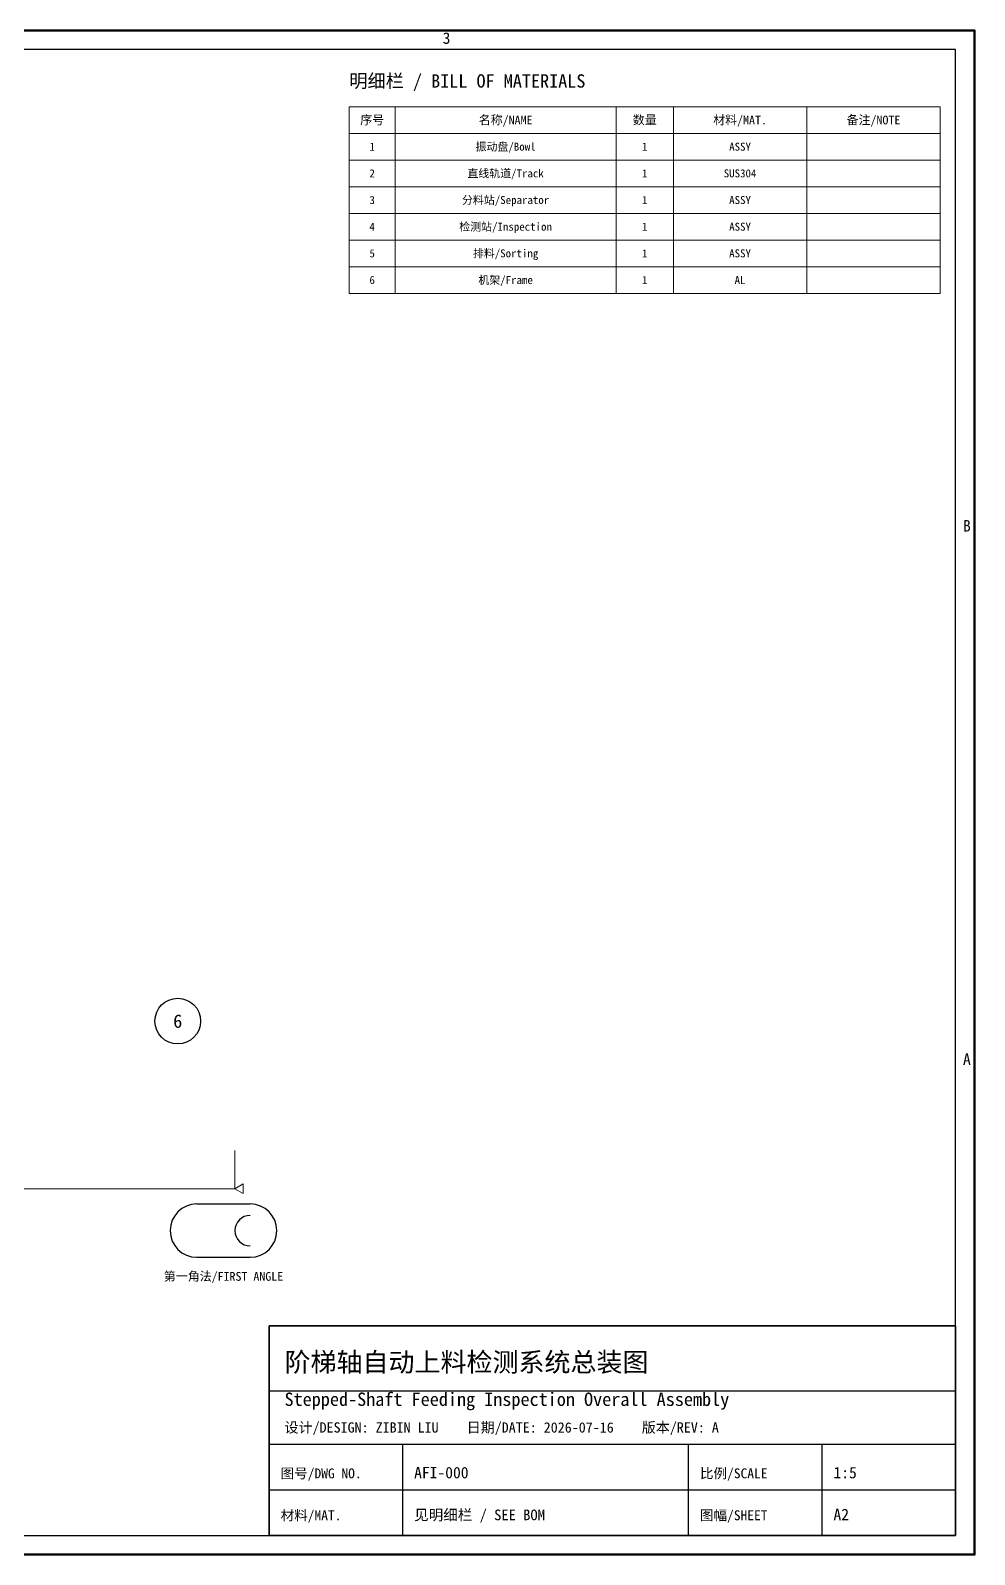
# Model space of a CAD drawing. Header units: millimetres. Extents: x 10 to 584, y 10 to 410.
# Drawn here: x 336.4 to 584, y 10 to 410 of the extents above; entities that cross this region are included whole.
import ezdxf
from ezdxf.enums import TextEntityAlignment as Align

# ---------------------------------------------------------------- set-up
doc = ezdxf.new("R2010")
doc.units = ezdxf.units.MM
for name, color, linetype in [('BOM', 7, 'CONTINUOUS'), ('BORDER', 7, 'CONTINUOUS'), ('DIM', 4, 'CONTINUOUS'), ('TEXT', 7, 'CONTINUOUS')]:
    doc.layers.add(name, color=color, linetype=linetype)
doc.styles.add('CJK', font='simhei.ttf')

msp = doc.modelspace()

# ---------------------------------------------------------------- linework, layer by layer
at = {"layer": 'BOM', "lineweight": 18}
for p, q in [((420, 390), (575, 390)), ((420, 390), (420, 341)), ((432, 390), (432, 341)), ((490, 390), (490, 341)), ((505, 390), (505, 341)), ((540, 390), (540, 341)), ((575, 390), (575, 341)), ((420, 383), (575, 383)), ((420, 376), (575, 376)), ((420, 369), (575, 369)), ((420, 362), (575, 362)), ((420, 355), (575, 355)), ((420, 348), (575, 348)), ((420, 341), (575, 341))]:
    msp.add_line(p, q, dxfattribs=at)
at = {"layer": 'BOM', "lineweight": 25}
msp.add_circle((375, 150), 6, dxfattribs=at)
at = {"layer": 'BORDER', "lineweight": 25}
for p, q in [((399, 53), (579, 53)), ((399, 39), (579, 39)), ((434, 15), (434, 39)), ((509, 15), (509, 39)), ((544, 15), (544, 39)), ((399, 27), (579, 27))]:
    msp.add_line(p, q, dxfattribs=at)
at = {"layer": 'BORDER', "lineweight": 50}
msp.add_lwpolyline([(10, 10), (584, 10), (584, 410), (10, 410)], close=True, dxfattribs=at)
at = {"layer": 'BORDER', "lineweight": 25}
msp.add_lwpolyline([(15, 15), (579, 15), (579, 405), (15, 405)], close=True, dxfattribs=at)
at = {"layer": 'BORDER', "lineweight": 35}
msp.add_lwpolyline([(399, 15), (579, 15), (579, 70), (399, 70)], close=True, dxfattribs=at)
at = {"layer": 'DIM', "lineweight": 18}
for p in [(390, 116), (35, 106)]:
    msp.add_line(p, (390, 106), dxfattribs=at)
msp.add_lwpolyline([(390, 106), (392.17, 104.75), (392.17, 107.25)], close=True, dxfattribs=at)
at = {"layer": 'TEXT', "lineweight": 25}
for p, q in [((380, 102), (394, 102)), ((380, 88), (394, 88))]:
    msp.add_line(p, q, dxfattribs=at)
for centre, radius, start, end in [((380, 95), 7, 90, 270), ((394, 95), 7, -90, 90), ((394, 95), 4, 90, 270)]:
    msp.add_arc(centre, radius, start, end, dxfattribs=at)

# ---------------------------------------------------------------- texts
at = {"layer": 'BOM', "style": 'CJK'}
msp.add_text('明细栏 / BILL OF MATERIALS', height=3.5, dxfattribs=at).set_placement((420, 395))
for s, height, p in [('序号', 2.3, (426, 386.5)), ('名称/NAME', 2.3, (461, 386.5)), ('数量', 2.3, (497.5, 386.5)), ('材料/MAT.', 2.3, (522.5, 386.5)), ('备注/NOTE', 2.3, (557.5, 386.5)), ('1', 2.1, (426, 379.5)), ('振动盘/Bowl', 2.1, (461, 379.5)), ('1', 2.1, (497.5, 379.5)), ('ASSY', 2.1, (522.5, 379.5)), ('2', 2.1, (426, 372.5)), ('直线轨道/Track', 2.1, (461, 372.5)), ('1', 2.1, (497.5, 372.5)), ('SUS304', 2.1, (522.5, 372.5)), ('3', 2.1, (426, 365.5)), ('分料站/Separator', 2.1, (461, 365.5)), ('1', 2.1, (497.5, 365.5)), ('ASSY', 2.1, (522.5, 365.5)), ('4', 2.1, (426, 358.5)), ('检测站/Inspection', 2.1, (461, 358.5)), ('1', 2.1, (497.5, 358.5)), ('ASSY', 2.1, (522.5, 358.5)), ('5', 2.1, (426, 351.5)), ('排料/Sorting', 2.1, (461, 351.5)), ('1', 2.1, (497.5, 351.5)), ('ASSY', 2.1, (522.5, 351.5)), ('6', 2.1, (426, 344.5)), ('机架/Frame', 2.1, (461, 344.5)), ('1', 2.1, (497.5, 344.5)), ('AL', 2.1, (522.5, 344.5)), ('6', 3.5, (375, 150))]:
    msp.add_text(s, height=height, dxfattribs=at).set_placement(p, align=Align.MIDDLE_CENTER)
at = {"layer": 'TEXT', "style": 'CJK'}
for s, height, p in [('3', 3, (445.5, 408)), ('B', 3, (582, 280)), ('A', 3, (582, 140)), ('第一角法/FIRST ANGLE', 2.3, (387, 83))]:
    msp.add_text(s, height=height, dxfattribs=at).set_placement(p, align=Align.MIDDLE_CENTER)
for s, height, p in [('阶梯轴自动上料检测系统总装图', 5, (403, 58)), ('Stepped-Shaft Feeding Inspection Overall Assembly', 3.5, (403, 49)), ('设计/DESIGN: ZIBIN LIU    日期/DATE: 2026-07-16    版本/REV: A', 2.7, (403, 42)), ('图号/DWG NO.', 2.6, (402, 30)), ('AFI-000', 3, (437, 30)), ('比例/SCALE', 2.6, (512, 30)), ('1:5', 3, (547, 30)), ('材料/MAT.', 2.6, (402, 19)), ('见明细栏 / SEE BOM', 2.8, (437, 19)), ('图幅/SHEET', 2.6, (512, 19)), ('A2', 3, (547, 19))]:
    msp.add_text(s, height=height, dxfattribs=at).set_placement(p)

doc.saveas('drawing.dxf')
